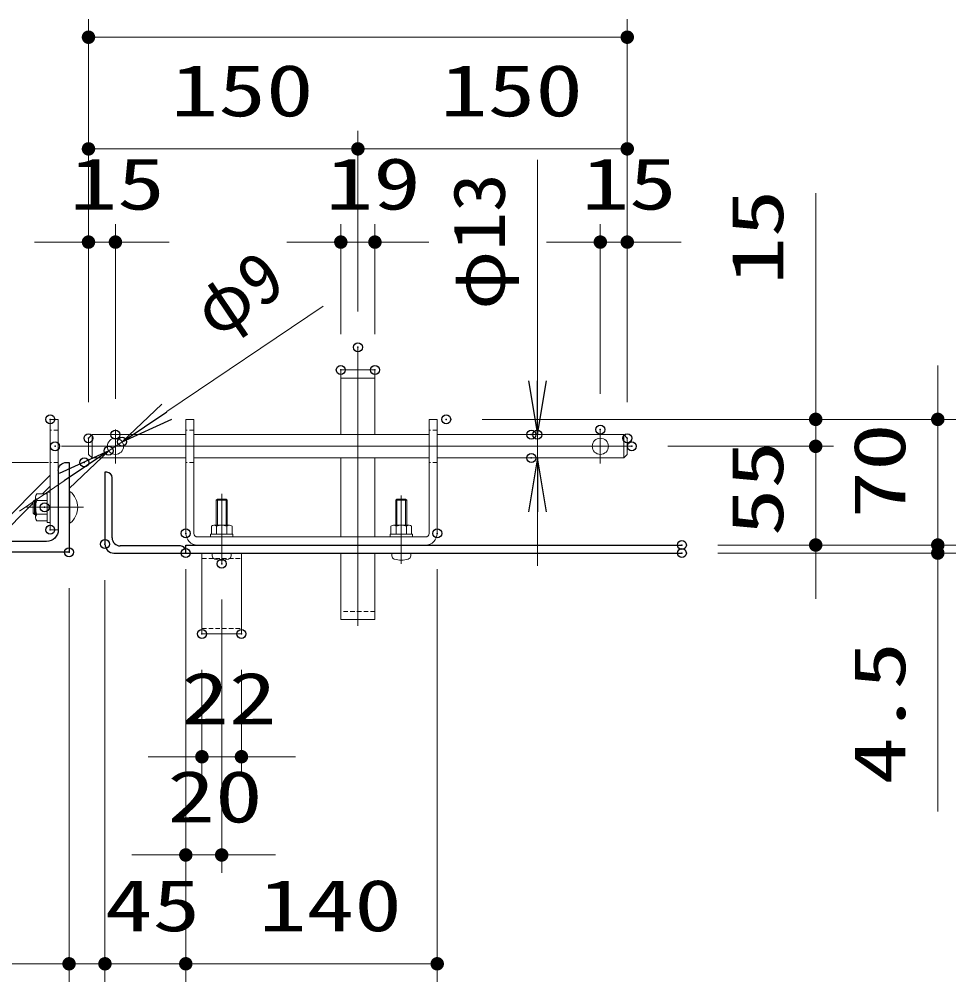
# Model space of a CAD drawing. Units: millimetres, scale not verified. Extents: x -5250 to 5250, y -3712 to 3712.
# Drawn here: x -4242 to -3199, y -2631 to -1558 of the extents above; entities that cross this region are included whole.
import ezdxf
from ezdxf.enums import TextEntityAlignment as Align

# ---------------------------------------------------------------- set-up
doc = ezdxf.new("R2010")
doc.units = ezdxf.units.MM
doc.header["$LTSCALE"] = 20
doc.header["$PDMODE"] = 32
doc.header["$PDSIZE"] = 10
doc.linetypes.add('USER2', pattern=[0.375, 0.25, -0.125])
doc.linetypes.add('USER3', pattern=[50.8, 31.75, -6.35, 6.35, -6.35])
for name, color, linetype, lineweight in [('0-5_D-STR1', 1, 'Continuous', 25), ('0-6_D-STR-DIM', 7, 'Continuous', 13), ('0-7_0', 7, 'Continuous', 25), ('0-9_D-STR3', 3, 'Continuous', 13)]:
    doc.layers.add(name, color=color, linetype=linetype, lineweight=lineweight)
doc.layers.add('0-8_Defpoints', color=7, linetype='Continuous')
doc.styles.add('ＭＳ ゴシック', font='')
doc.styles.get('ＭＳ ゴシック').set_extended_font_data('MS Gothic')

# ---------------------------------------------------------------- blocks, each defined once
blk = doc.blocks.new('L50x6')
at = {"layer": '0-7_0'}
for p, q in [((-509.3, 490.7), (-509.3, -509.3)), ((-479.3, 490.7), (-509.3, 490.7)), ((-389.3, 400.7), (-389.3, -259.3)), ((-259.3, -389.3), (400.7, -389.3)), ((-509.3, -509.3), (490.7, -509.3)), ((490.7, -509.3), (490.7, -479.3))]:
    blk.add_line(p, q, dxfattribs=at)
for centre, radius, start, end in [((-479.3, 400.7), 90, 0, 90), ((-259.3, -259.3), 130, 180, 270), ((400.7, -479.3), 90, 0, 90)]:
    blk.add_arc(centre, radius, start, end, dxfattribs=at)
blk = doc.blocks.new('_DotSmall')
at = {"layer": '0-7_0'}
for points in [[(0, 0), (-2.5, 0), (-2.48, 0.313)], [(0, 0), (-2.48, -0.313), (-2.5, 0)], [(0, 0), (-2.48, 0.313), (-2.421, 0.622)], [(0, 0), (-2.421, -0.622), (-2.48, -0.313)], [(0, 0), (-2.421, 0.622), (-2.324, 0.92)], [(0, 0), (-2.324, -0.92), (-2.421, -0.622)], [(0, 0), (-2.324, 0.92), (-2.191, 1.204)], [(0, 0), (-2.191, -1.204), (-2.324, -0.92)], [(0, 0), (-2.191, 1.204), (-2.023, 1.469)], [(0, 0), (-2.023, -1.469), (-2.191, -1.204)], [(0, 0), (-2.023, 1.469), (-1.822, 1.711)], [(0, 0), (-1.822, -1.711), (-2.023, -1.469)], [(0, 0), (-1.822, 1.711), (-1.594, 1.926)], [(0, 0), (-1.594, -1.926), (-1.822, -1.711)], [(0, 0), (-1.594, 1.926), (-1.34, 2.111)], [(0, 0), (-1.34, -2.111), (-1.594, -1.926)], [(0, 0), (-1.34, 2.111), (-1.064, 2.262)], [(0, 0), (-1.064, -2.262), (-1.34, -2.111)], [(0, 0), (-1.064, 2.262), (-0.773, 2.378)], [(0, 0), (-0.773, -2.378), (-1.064, -2.262)], [(0, 0), (-0.773, 2.378), (-0.468, 2.456)], [(0, 0), (-0.468, -2.456), (-0.773, -2.378)], [(0, 0), (-0.468, 2.456), (-0.157, 2.495)], [(0, 0), (-0.157, -2.495), (-0.468, -2.456)], [(0, 0), (-0.157, 2.495), (0.157, 2.495)], [(0, 0), (0.157, -2.495), (-0.157, -2.495)], [(0, 0), (0.157, 2.495), (0.468, 2.456)], [(0, 0), (0.468, 2.456), (0.773, 2.378)], [(0, 0), (0.773, 2.378), (1.064, 2.262)], [(0, 0), (1.064, 2.262), (1.34, 2.111)], [(0, 0), (1.34, 2.111), (1.594, 1.926)], [(0, 0), (1.594, 1.926), (1.822, 1.711)], [(0, 0), (1.822, 1.711), (2.023, 1.469)], [(0, 0), (2.023, 1.469), (2.191, 1.204)], [(0, 0), (2.191, 1.204), (2.324, 0.92)], [(0, 0), (2.324, 0.92), (2.421, 0.622)], [(0, 0), (2.421, 0.622), (2.48, 0.313)], [(0, 0), (2.48, 0.313), (2.5, 0)], [(0, 0), (0.468, -2.456), (0.157, -2.495)], [(0, 0), (0.773, -2.378), (0.468, -2.456)], [(0, 0), (1.064, -2.262), (0.773, -2.378)], [(0, 0), (1.34, -2.111), (1.064, -2.262)], [(0, 0), (1.594, -1.926), (1.34, -2.111)], [(0, 0), (1.822, -1.711), (1.594, -1.926)], [(0, 0), (2.023, -1.469), (1.822, -1.711)], [(0, 0), (2.191, -1.204), (2.023, -1.469)], [(0, 0), (2.324, -0.92), (2.191, -1.204)], [(0, 0), (2.421, -0.622), (2.324, -0.92)], [(0, 0), (2.48, -0.313), (2.421, -0.622)], [(0, 0), (2.5, 0), (2.48, -0.313)]]:
    blk.add_solid(points, dxfattribs=at)
blk = doc.blocks.new('DARROWS')
at = {"layer": '0-7_0'}
blk.add_line((0, 0), (-19.982, 0), dxfattribs=at)
blk.add_lwpolyline([(-20, -3.333), (0, 0), (-20, 3.333)], dxfattribs=at)

msp = doc.modelspace()

# ---------------------------------------------------------------- linework, layer by layer
at = {"layer": '0-5_D-STR1'}
for p, q in [((-4275.45, -2134.01), (-4207.74, -2066.3)), ((-4138.74, -2136.01), (-4138.74, -2069.01)), ((-4216.45, -2087.01), (-4207.74, -2078.3)), ((-4269.45, -2140.01), (-4226.74, -2097.3)), ((-4056.74, -2144.01), (-3504.29, -2144.01)), ((-4056.74, -2153.01), (-4056.74, -2144.01)), ((-4046.74, -2144.01), (-3779.74, -2144.01)), ((-4062.74, -2145.01), (-4129.74, -2145.01)), ((-4056.74, -2153.01), (-3504.29, -2153.01))]:
    msp.add_line(p, q, dxfattribs=at)
for points in [[(-4144.74, -2063.01), (-4146.74, -2063.01), (-4146.74, -2143.01)], [(-4136.74, -2153.01), (-4056.74, -2153.01), (-4056.74, -2151.01)]]:
    msp.add_lwpolyline(points, dxfattribs=at)
for centre, radius, start, end in [((-4144.74, -2069.01), 6, 0, 90), ((-4136.74, -2143.01), 10, 180, 270), ((-4129.74, -2136.01), 9, 180, 270), ((-4062.74, -2151.01), 6, 0, 90)]:
    msp.add_arc(centre, radius, start, end, dxfattribs=at)
at = {"layer": '0-6_D-STR-DIM'}
for p, q in [((-4165.09, -1985.01), (-4165.09, -1558.24)), ((-3565.09, -1985.01), (-3565.09, -1558.24)), ((-4165.09, -1578.24), (-3565.09, -1578.24)), ((-4165.09, -1985.01), (-4165.09, -1682.66)), ((-3865.09, -1883.67), (-3865.09, -1682.66)), ((-3865.09, -1883.67), (-3865.09, -1682.66)), ((-3565.09, -1985.01), (-3565.09, -1682.66)), ((-4165.09, -1702.66), (-3865.09, -1702.66)), ((-3865.09, -1702.66), (-3565.09, -1702.66)), ((-3665.2, -1961.01), (-3665.2, -1715.01)), ((-3355.23, -2004.01), (-3355.23, -1752.01)), ((-4165.09, -1985.01), (-4165.09, -1786.51)), ((-4135.09, -1981.01), (-4135.09, -1786.51)), ((-3884.09, -1909.01), (-3884.09, -1786.51)), ((-3846.09, -1909.01), (-3846.09, -1786.51)), ((-3595.09, -1975.42), (-3595.09, -1786.51)), ((-3565.09, -1985.01), (-3565.09, -1786.51)), ((-4165.09, -1806.51), (-4225.09, -1806.51)), ((-4165.09, -1806.51), (-4135.09, -1806.51)), ((-4135.09, -1806.51), (-4075.09, -1806.51)), ((-3884.09, -1806.51), (-3944.09, -1806.51)), ((-3884.09, -1806.51), (-3846.09, -1806.51)), ((-3846.09, -1806.51), (-3786.09, -1806.51)), ((-3595.09, -1806.51), (-3655.09, -1806.51)), ((-3595.09, -1806.51), (-3565.09, -1806.51)), ((-3565.09, -1806.51), (-3505.09, -1806.51)), ((-3903.85, -1877.9), (-4077.9, -1995.4)), ((-3219.28, -2004.01), (-3219.28, -1944.01)), ((-3355.23, -2034.01), (-3355.23, -1974.01)), ((-3726.74, -2004.01), (-3335.23, -2004.01)), ((-3726.74, -2004.01), (-3199.28, -2004.01)), ((-3355.23, -2034.01), (-3355.23, -2004.01)), ((-3219.28, -2004.01), (-3219.28, -2144.01)), ((-3665.2, -2047.01), (-3665.2, -2021.01)), ((-3631.99, -2021.01), (-3625.2, -2021.01)), ((-4142.54, -2039.05), (-4127.63, -2028.98)), ((-3520.02, -2034.01), (-3335.23, -2034.01)), ((-3520.02, -2034.01), (-3335.23, -2034.01)), ((-3355.23, -2034.01), (-3355.23, -2094.01)), ((-3355.23, -2034.01), (-3355.23, -2144.01)), ((-3631.99, -2047.01), (-3625.2, -2047.01)), ((-4209.74, -2052.01), (-4483.27, -2052.01)), ((-4192.27, -2072.62), (-4242, -2106.2)), ((-3219.28, -2144.01), (-3219.28, -2084.01)), ((-3665.2, -2107.01), (-3665.2, -2167.01)), ((-3464.29, -2144.01), (-3335.23, -2144.01)), ((-3464.29, -2144.01), (-3199.28, -2144.01)), ((-3464.29, -2144.01), (-3199.28, -2144.01)), ((-3355.23, -2144.01), (-3355.23, -2204.01)), ((-3219.28, -2144.01), (-3219.28, -2204.01)), ((-3219.28, -2144.01), (-3219.28, -2153.01)), ((-3464.29, -2153.01), (-3199.28, -2153.01)), ((-3219.28, -2153.01), (-3219.28, -2441.01)), ((-4056.74, -2171.01), (-4056.74, -2630.56)), ((-3776.74, -2171.01), (-3776.74, -2630.56)), ((-4146.74, -2183.01), (-4146.74, -2630.56)), ((-4146.74, -2183.01), (-4146.74, -2630.56)), ((-4186.74, -2192.01), (-4186.74, -2630.56)), ((-4056.74, -2193.01), (-4056.74, -2630.56)), ((-4056.74, -2193.01), (-4056.74, -2509.33)), ((-4016.74, -2204.83), (-4016.74, -2509.33)), ((-4038.74, -2283.01), (-4038.74, -2399.87)), ((-3994.74, -2283.01), (-3994.74, -2399.87)), ((-4038.74, -2379.87), (-4098.74, -2379.87)), ((-4038.74, -2379.87), (-3994.74, -2379.87)), ((-3994.74, -2379.87), (-3934.74, -2379.87)), ((-4056.74, -2489.33), (-4116.74, -2489.33)), ((-4016.74, -2489.33), (-4056.74, -2489.33)), ((-4016.74, -2489.33), (-3956.74, -2489.33)), ((-4186.74, -2610.56), (-4447.74, -2610.56)), ((-4146.74, -2610.56), (-4206.74, -2610.56)), ((-4146.74, -2610.56), (-4186.74, -2610.56)), ((-4146.74, -2610.56), (-4056.74, -2610.56)), ((-4146.74, -2610.56), (-4086.74, -2610.56)), ((-4056.74, -2610.56), (-3996.74, -2610.56)), ((-4056.74, -2610.56), (-3776.74, -2610.56))]:
    msp.add_line(p, q, dxfattribs=at)
at = {"layer": '0-8_Defpoints'}
for p in [(-3565.09, -1578.24), (-3865.09, -1702.66), (-3565.09, -1702.66), (-4135.09, -1806.51), (-3846.09, -1806.51), (-3565.09, -1806.51), (-3865.09, -1923.67), (-3865.09, -1923.67), (-3884.09, -1949.01), (-3846.09, -1949.01), (-4207.74, -2004.01), (-4207.74, -2004.01), (-3766.74, -2004.01), (-3595.09, -2015.42), (-4165.09, -2025.01), (-4135.09, -2021.01), (-4127.63, -2028.98), (-3671.99, -2021.01), (-3665.2, -2021.01), (-3565.09, -2025.01), (-4202.38, -2034.01), (-4142.54, -2039.05), (-3560.02, -2034.01), (-3355.23, -2034.01), (-4169.74, -2052.01), (-3671.99, -2047.01), (-4214.04, -2102.01), (-4207.74, -2127.01), (-4056.74, -2131.01), (-3776.74, -2131.01), (-4146.74, -2143.01), (-3504.29, -2144.01), (-3355.23, -2144.01), (-3219.28, -2144.01), (-4186.74, -2152.01), (-4056.74, -2153.01), (-3504.29, -2153.01), (-3219.28, -2153.01), (-4016.74, -2164.83), (-4038.74, -2243.01), (-3994.74, -2243.01), (-3994.74, -2379.87), (-4056.74, -2489.33), (-4186.74, -2610.56), (-4056.74, -2610.56), (-3776.74, -2610.56)]:
    msp.add_point(p, dxfattribs=at)
at = {"layer": '0-9_D-STR3', "linetype": 'USER3'}
for p, q in [((-3865.09, -2233.97), (-3865.09, -1923.67)), ((-4135.09, -2053.05), (-4135.09, -2015.42)), ((-3595.09, -2053.05), (-3595.09, -2015.42)), ((-3560.02, -2034.01), (-4202.38, -2034.01)), ((-4016.74, -2164.83), (-4016.74, -2086.85)), ((-3816.74, -2164.83), (-3816.74, -2088.66)), ((-4170.59, -2102.01), (-4234.04, -2102.01))]:
    msp.add_line(p, q, dxfattribs=at)
at = {"layer": '0-9_D-STR3'}
for p, q in [((-3846.09, -1949.01), (-3884.09, -1949.01)), ((-3884.09, -2021.01), (-3884.09, -1949.01)), ((-3846.09, -2021.01), (-3846.09, -1949.01)), ((-3846.09, -1958.01), (-3884.09, -1958.01)), ((-4056.74, -2004.01), (-4056.74, -2131.01)), ((-4056.74, -2004.01), (-4047.74, -2004.01)), ((-4047.74, -2004.01), (-4047.74, -2131.01)), ((-3785.74, -2004.01), (-3785.74, -2131.01)), ((-3785.74, -2004.01), (-3776.74, -2004.01)), ((-3776.74, -2004.01), (-3776.74, -2131.01)), ((-4165.09, -2025.01), (-4161.09, -2021.01)), ((-4165.09, -2043.01), (-4165.09, -2025.01)), ((-4161.09, -2021.01), (-4161.09, -2047.01)), ((-4056.74, -2021.01), (-4161.09, -2021.01)), ((-3785.74, -2021.01), (-4047.74, -2021.01)), ((-3569.09, -2021.01), (-3776.74, -2021.01)), ((-3565.09, -2043.01), (-3565.09, -2025.01)), ((-4165.09, -2043.01), (-4161.09, -2047.01)), ((-4056.74, -2047.01), (-4161.09, -2047.01)), ((-3785.74, -2047.01), (-4047.74, -2047.01)), ((-3884.09, -2135.01), (-3884.09, -2047.01)), ((-3846.09, -2135.01), (-3846.09, -2047.01)), ((-3569.09, -2047.01), (-3776.74, -2047.01)), ((-3569.09, -2047.01), (-3565.09, -2043.01)), ((-4223.94, -2113.34), (-4223.94, -2090.66)), ((-4210.94, -2087.01), (-4222.74, -2087.01)), ((-4185.74, -2084.21), (-4186.74, -2084.21)), ((-4185.74, -2084.21), (-4185.74, -2119.81)), ((-4226.74, -2095.61), (-4223.94, -2095.61)), ((-4225.14, -2094.01), (-4225.14, -2110.01)), ((-4210.94, -2094.53), (-4222.74, -2094.53)), ((-4022.74, -2094.21), (-4021.54, -2093.01)), ((-4022.74, -2121.81), (-4022.74, -2094.21)), ((-4022.74, -2094.21), (-4010.74, -2094.21)), ((-4021.54, -2093.01), (-4011.94, -2093.01)), ((-4021.54, -2093.01), (-4021.54, -2121.81)), ((-4011.94, -2093.01), (-4010.74, -2094.21)), ((-4011.94, -2093.01), (-4011.94, -2121.81)), ((-4010.74, -2121.81), (-4010.74, -2094.21)), ((-3822.74, -2094.21), (-3821.54, -2093.01)), ((-3822.74, -2121.81), (-3822.74, -2094.21)), ((-3822.74, -2094.21), (-3810.74, -2094.21)), ((-3821.54, -2093.01), (-3811.94, -2093.01)), ((-3821.54, -2093.01), (-3821.54, -2121.81)), ((-3811.94, -2093.01), (-3810.74, -2094.21)), ((-3811.94, -2093.01), (-3811.94, -2121.81)), ((-3810.74, -2121.81), (-3810.74, -2094.21)), ((-4226.74, -2108.41), (-4223.94, -2108.41)), ((-4210.95, -2109.51), (-4222.74, -2109.51)), ((-4210.94, -2117.01), (-4222.74, -2117.01)), ((-4207.74, -2119.01), (-4210.94, -2119.01)), ((-4185.74, -2119.81), (-4186.74, -2119.81)), ((-4028.24, -2131.81), (-4028.24, -2123.01)), ((-4025.58, -2121.81), (-4007.98, -2121.81)), ((-4022.49, -2123.01), (-4022.49, -2131.81)), ((-4010.99, -2123.01), (-4010.99, -2131.81)), ((-4005.24, -2131.81), (-4005.24, -2123.01)), ((-3828.24, -2131.81), (-3828.24, -2123.01)), ((-3825.58, -2121.81), (-3807.98, -2121.81)), ((-3822.49, -2123.01), (-3822.49, -2131.81)), ((-3810.99, -2123.01), (-3810.99, -2131.81)), ((-3805.24, -2131.81), (-3805.24, -2123.01)), ((-4029.24, -2131.81), (-4004.24, -2131.81)), ((-4029.24, -2135.01), (-4029.24, -2131.81)), ((-4004.24, -2135.01), (-4004.24, -2131.81)), ((-3829.24, -2131.81), (-3804.24, -2131.81)), ((-3829.24, -2135.01), (-3829.24, -2131.81)), ((-3804.24, -2135.01), (-3804.24, -2131.81)), ((-4043.74, -2135.01), (-3789.74, -2135.01)), ((-4038.74, -2243.01), (-4038.74, -2153.01)), ((-4027.24, -2156.07), (-4027.24, -2153.01)), ((-4006.24, -2156.07), (-4006.24, -2153.01)), ((-3994.74, -2243.01), (-3994.74, -2153.01)), ((-3884.09, -2227.01), (-3884.09, -2153.01)), ((-3846.09, -2227.01), (-3846.09, -2153.01)), ((-3827.24, -2156.07), (-3827.24, -2153.01)), ((-3806.24, -2156.07), (-3806.24, -2153.01)), ((-3846.09, -2227.01), (-3884.09, -2227.01)), ((-4038.74, -2243.01), (-3994.74, -2243.01))]:
    msp.add_line(p, q, dxfattribs=at)
at = {"layer": '0-9_D-STR3', "linetype": 'USER2'}
for p, q in [((-4198.74, -2016.01), (-4207.74, -2016.01)), ((-4047.74, -2016.01), (-4056.74, -2016.01)), ((-3776.74, -2016.01), (-3785.74, -2016.01)), ((-4198.74, -2052.01), (-4207.74, -2052.01)), ((-4047.74, -2052.01), (-4056.74, -2052.01)), ((-3776.74, -2052.01), (-3785.74, -2052.01)), ((-4038.74, -2159.01), (-3994.74, -2159.01)), ((-3846.09, -2218.01), (-3884.09, -2218.01)), ((-4038.74, -2237.01), (-3994.74, -2237.01))]:
    msp.add_line(p, q, dxfattribs=at)
at = {"layer": '0-9_D-STR3'}
msp.add_lwpolyline([(-4207.74, -2004.01), (-4198.74, -2004.01), (-4198.74, -2127.01), (-4207.74, -2127.01)], close=True, dxfattribs=at)
for points in [[(-3565.09, -2025.01), (-3569.09, -2021.01), (-3569.09, -2047.01)], [(-4207.74, -2085.01), (-4210.94, -2085.01), (-4210.94, -2119.01)], [(-4223.94, -2094.01), (-4225.14, -2094.01), (-4226.74, -2095.61)], [(-4223.94, -2110.01), (-4225.14, -2110.01), (-4226.74, -2108.41), (-4226.74, -2095.61)]]:
    msp.add_lwpolyline(points, dxfattribs=at)
for centre in [(-4135.09, -2034.01), (-3595.09, -2034.01)]:
    msp.add_circle(centre, 9, dxfattribs=at)
for centre, radius, start, end in [((-4217.46, -2090.77), 6.48, 144.55918, 215.44082), ((-4199.86, -2102.01), 22.72, 308.42534, 51.57466), ((-4199.95, -2102.02), 23.98, 161.79952, 198.20048), ((-4217.48, -2113.26), 6.46, 144.49677, 215.50323), ((-4025.36, -2125.84), 4.03, 44.49916, 135.50084), ((-4016.74, -2136.19), 14.38, 66.42363, 113.57637), ((-4008.11, -2125.85), 4.04, 44.61546, 135.38454), ((-3825.36, -2125.84), 4.03, 44.49916, 135.50084), ((-3816.74, -2136.19), 14.38, 66.42363, 113.57637), ((-3808.11, -2125.85), 4.04, 44.61546, 135.38454), ((-4043.74, -2131.01), 13, 180, 270), ((-4043.74, -2131.01), 4, 180, 270), ((-3789.74, -2131.01), 13, 270, 0), ((-3789.74, -2131.01), 4, 270, 0), ((-4023.44, -2156.07), 3.8, 180, 253.92714), ((-4016.74, -2132.81), 28, 253.92714, 286.07286), ((-4010.04, -2156.07), 3.8, 286.07286, 0), ((-3823.44, -2156.07), 3.8, 180, 253.92714), ((-3816.74, -2132.81), 28, 253.92714, 286.07286), ((-3810.04, -2156.07), 3.8, 286.07286, 0)]:
    msp.add_arc(centre, radius, start, end, dxfattribs=at)

# ---------------------------------------------------------------- block references
at = {"layer": '0-5_D-STR1', "xscale": -0.1, "yscale": 0.1}
msp.add_blockref('L50x6', (-4237.67, -2101.08), dxfattribs=at)
at = {"layer": '0-6_D-STR-DIM', "xscale": 3, "yscale": 3}
for name, p, rotation in [('_DotSmall', (-4165.09, -1578.24), 180), ('_DotSmall', (-4165.09, -1702.66), 180), ('_DotSmall', (-3865.09, -1702.66), 180), ('_DotSmall', (-4135.09, -1806.51), 180), ('_DotSmall', (-3846.09, -1806.51), 180), ('_DotSmall', (-3565.09, -1806.51), 180), ('DARROWS', (-3665.2, -2021.01), 270), ('DARROWS', (-4127.63, -2028.98), 214.02468), ('_DotSmall', (-3355.23, -2004.01), 270), ('_DotSmall', (-3219.28, -2004.01), 270), ('_DotSmall', (-3355.23, -2034.01), 90), ('_DotSmall', (-3355.23, -2034.01), 270), ('DARROWS', (-4142.54, -2039.05), 34.02468), ('DARROWS', (-3665.2, -2047.01), 90), ('_DotSmall', (-3355.23, -2144.01), 90), ('_DotSmall', (-3219.28, -2144.01), 90), ('_DotSmall', (-3219.28, -2144.01), 270), ('_DotSmall', (-3219.28, -2153.01), 90), ('_DotSmall', (-3994.74, -2379.87), 180), ('_DotSmall', (-4016.74, -2489.33), 180), ('_DotSmall', (-4146.74, -2610.56), 180), ('_DotSmall', (-4056.74, -2610.56), 180), ('_DotSmall', (-4056.74, -2610.56), 180)]:
    msp.add_blockref(name, p, dxfattribs=dict(at, rotation=rotation))
for p in [(-3565.09, -1578.24), (-3865.09, -1702.66), (-3565.09, -1702.66), (-4165.09, -1806.51), (-3884.09, -1806.51), (-3595.09, -1806.51), (-4038.74, -2379.87), (-4056.74, -2489.33), (-4186.74, -2610.56), (-4146.74, -2610.56), (-3776.74, -2610.56)]:
    msp.add_blockref('_DotSmall', p, dxfattribs=at)

# ---------------------------------------------------------------- texts
at = {"layer": '0-6_D-STR-DIM', "style": 'ＭＳ ゴシック', "width": 1.35}
for s, p in [('150', (-4073.59, -1683.77)), ('150', (-3773.59, -1683.77)), ('15', (-4186.09, -1787.62)), ('19', (-3901.09, -1787.62)), ('15', (-3616.09, -1787.62)), ('22', (-4061.74, -2360.97)), ('20', (-4077.24, -2470.44)), ('45', (-4146.74, -2591.66)), ('140', (-3975.24, -2591.66))]:
    msp.add_text(s, height=57.77, dxfattribs=at).set_placement(p, align=Align.BOTTOM_LEFT)
at = {"layer": '0-6_D-STR-DIM', "style": 'ＭＳ ゴシック'}
for s, height, width, p in [('φ13', 57.73, 1.1, (-3684.1, -1881.81)), ('15', 57.77, 1.35, (-3374.13, -1854.01)), ('70', 57.77, 1.35, (-3238.18, -2114.51)), ('55', 57.77, 1.35, (-3374.13, -2134.01)), ('4.5', 57.77, 1.35, (-3238.18, -2411.01))]:
    msp.add_text(s, height=height, rotation=90, dxfattribs=dict(at, width=width)).set_placement(p, align=Align.BOTTOM_LEFT)
msp.add_text('φ9', height=57.73, rotation=34.025, dxfattribs=at).set_placement((-4013.88, -1929.38), align=Align.BOTTOM_LEFT)

doc.saveas('drawing.dxf')
